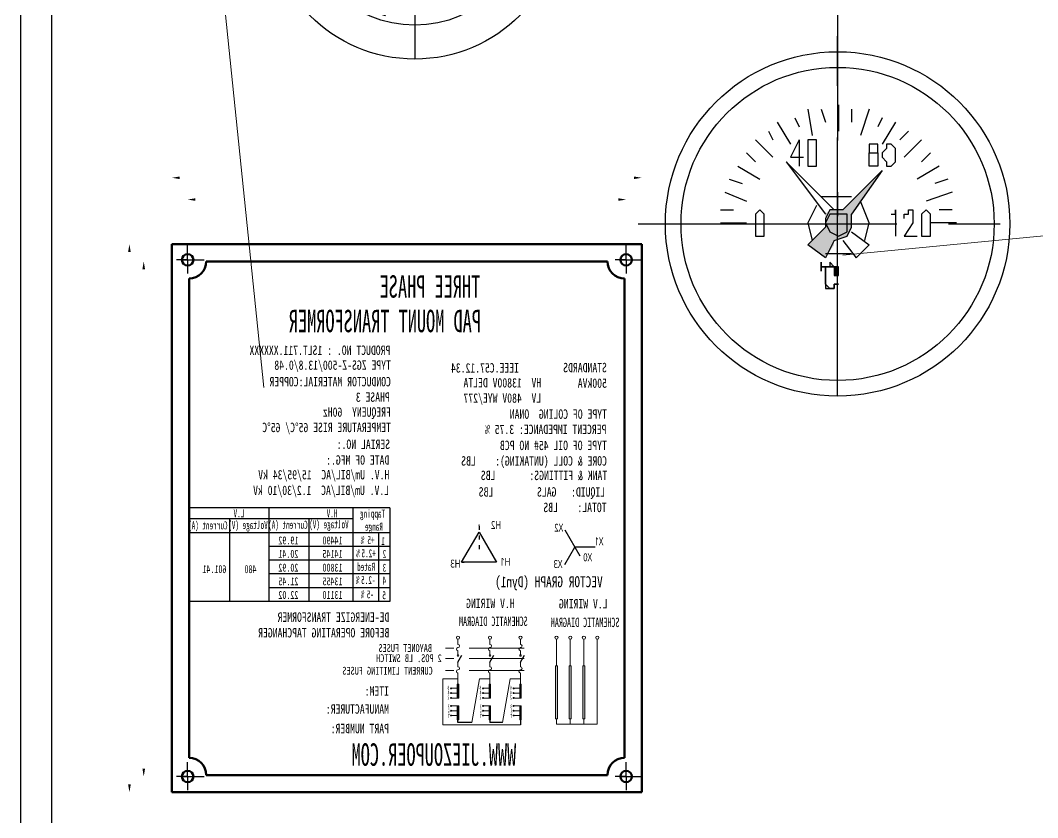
# Model space of a CAD drawing. Header units: millimetres. Extents: x 208456 to 224154, y -159503 to -153953.
# Drawn here: x 218372.3 to 218697.2, y -155585.5 to -155330.8 of the extents above; entities that cross this region are included whole.
import ezdxf
from ezdxf.enums import TextEntityAlignment as Align

# ---------------------------------------------------------------- set-up
doc = ezdxf.new("R2010")
doc.units = ezdxf.units.MM
doc.header["$LTSCALE"] = 13
for name, pattern in [('2 虚线', [5.75, 4.5, -1.25]), ('ACAD_ISO03W100', [1.18, 0.47, -0.71]), ('ACAD_ISO04W100', [30, 24, -3, 0, -3]), ('CENTER', [50.8, 31.75, -6.35, 6.35, -6.35]), ('CENTERX2', [101.6, 63.5, -12.7, 12.7, -12.7]), ('HIDDEN', [9.525, 6.35, -3.175])]:
    doc.linetypes.add(name, pattern=pattern)
doc.layers.get('0').update_dxf_attribs({"color": 1, "linetype": 'CENTER'})
for name, color, linetype in [('1', 4, 'Continuous'), ('2', 3, 'Continuous'), ('2细线层', 4, 'Continuous'), ('4', 2, 'HIDDEN'), ('HYJ1', 6, 'ACAD_ISO04W100'), ('HYJ3', 4, 'Continuous'), ('粗实线', 4, 'Continuous')]:
    doc.layers.add(name, color=color, linetype=linetype)
for name, color, linetype, lineweight in [('2-0.13', 3, 'Continuous', 13), ('标注、文本', 3, 'Continuous', 25), ('铁心', 3, 'Continuous', 0)]:
    doc.layers.add(name, color=color, linetype=linetype, lineweight=lineweight)
doc.styles.add('11', font='')
doc.styles.add('Note Text (ANSI)', font='arial.ttf')
doc.styles.get("Standard").update_dxf_attribs({"font": 'gbenor.shx', "bigfont": 'gbcbig.shx'})
doc.styles.add('宋体', font='', dxfattribs={"width": 0.6})
doc.styles.get('11').set_extended_font_data('FangSong_GB2312')
doc.styles.get('宋体').set_extended_font_data('Microsoft YaHei')
doc.dimstyles.new('1$0', dxfattribs={"dimtxt": 3.5, "dimasz": 2.5, "dimexe": 1.5, "dimexo": 0, "dimgap": 0.5, "dimtad": 1, "dimtoh": 1, "dimdec": 1, "dimtxsty": 'Standard', "dimcen": 2.5, "dimclrd": 3, "dimclre": 3, "dimclrt": 3, "dimadec": 1, "dimazin": 0, "dimtfac": 1, "dimtdec": 1, "dimtmove": 0, "dimatfit": 2, "dimfxl": 1.5, "dimarcsym": 0})

# ---------------------------------------------------------------- blocks, each defined once
blk = doc.blocks.new('fgffg')
blk.add_hatch(color=256).paths.add_polyline_path([(26283.31, -83546.9, -0.054749), (26292.71, -83543.48), (26285.61, -83523.98, 0.757864), (26285.61, -83651.96), (26292.71, -83632.46, -0.054749), (26283.31, -83629.04), (26277.93, -83643.83, -0.201943), (26245.7, -83608.66), (26260.9, -83604.58, -0.054749), (26258.31, -83594.93), (26243.11, -83599, -0.342707), (26277.93, -83532.12)])
for p, q in [((26292.71, -83543.48), (26285.61, -83523.98)), ((26283.31, -83546.9), (26277.93, -83532.12)), ((26258.31, -83594.93), (26243.11, -83599)), ((26260.9, -83604.58), (26245.7, -83608.66)), ((26283.31, -83629.04), (26277.93, -83643.83)), ((26292.71, -83632.46), (26285.61, -83651.96))]:
    blk.add_line(p, q)
for radius, start, end in [(66.46, 105.68564, 254.31436), (61.46, 114.66607, 190.33393), (45.8, 103.73251, 116.26749), (45.8, 188.73251, 201.26749), (61.46, 199.66607, 245.33393), (45.8, 243.73251, 256.26749)]:
    blk.add_arc((26303.58, -83587.97), radius, start, end)
blk = doc.blocks.new('A$C6F763E90')
at = {"layer": '1', "color": 1, "linetype": 'CENTERX2', "lineweight": -3, "ltscale": 0.1}
for p, q in [((90.55, 181.1), (90.55, 0)), ((48.82, 132.28), (60.44, 120.66)), ((132.28, 132.28), (120.66, 120.66)), ((0, 90.55), (181.1, 90.55)), ((48.82, 48.82), (60.44, 60.44)), ((132.28, 48.82), (120.66, 60.44))]:
    blk.add_line(p, q, dxfattribs=at)
blk.add_circle((90.55, 90.55), 50.8, dxfattribs=at)
at = {"layer": '2细线层'}
for centre, radius in [((90.55, 90.55), 90.55), ((90.55, 90.55), 69.85), ((54.63, 126.47), 6.5), ((126.47, 126.47), 6.5), ((90.55, 90.55), 21.1), ((54.63, 54.63), 6.5), ((126.47, 54.63), 6.5)]:
    blk.add_circle(centre, radius, dxfattribs=at)
blk.add_blockref('fgffg', (-26213.03, 83678.52), dxfattribs=at)
at = {"layer": '2细线层', "style": 'Note Text (ANSI)'}
for s, p in [('MAX', (64.32, 121.01)), ('+20%%DC', (46.49, 67.91)), ('MIN', (70.94, 50.41))]:
    blk.add_text(s, height=10, dxfattribs=at).set_placement(p)
blk = doc.blocks.new('*D1239')
at = {"layer": '2', "color": 3, "lineweight": -2, "transparency": 16777216}
for p, q in [((129395.74, -167911.12), (129406.39, -167911.12)), ((129404.89, -168073.13), (129404.89, -167913.62)), ((129394.04, -168075.63), (129406.39, -168075.63))]:
    blk.add_line(p, q, dxfattribs=at)
at = {"layer": '2', "color": 3, "transparency": 16777216}
for points in [[(129404.47, -167913.62), (129405.3, -167913.62), (129404.89, -167911.12)], [(129404.47, -168073.13), (129405.3, -168073.13), (129404.89, -168075.63)]]:
    blk.add_solid(points, dxfattribs=at)
at = {"layer": 'Defpoints', "color": 0, "transparency": 16777216}
for p in [(129395.74, -167911.12), (129404.89, -167911.12), (129394.04, -168075.63)]:
    blk.add_point(p, dxfattribs=at)
at = {"layer": '2', "color": 3, "transparency": 16777216, "insert": (129402.64, -167993.38), "char_height": 3.5, "attachment_point": 5, "rotation": 90}
blk.add_mtext('160', dxfattribs=at)
blk = doc.blocks.new('*D1242')
at = {"layer": '2', "color": 3, "lineweight": -2, "transparency": 16777216}
for p, q in [((129395.87, -167905.63), (129410.95, -167905.63)), ((129409.45, -167908.13), (129409.45, -168078.14)), ((129395.87, -168080.64), (129410.95, -168080.64))]:
    blk.add_line(p, q, dxfattribs=at)
at = {"layer": '2', "color": 3, "transparency": 16777216}
for points in [[(129409.03, -167908.13), (129409.87, -167908.13), (129409.45, -167905.63)], [(129409.03, -168078.14), (129409.87, -168078.14), (129409.45, -168080.64)]]:
    blk.add_solid(points, dxfattribs=at)
at = {"layer": 'Defpoints', "color": 0, "transparency": 16777216}
for p in [(129395.87, -167905.63), (129395.87, -168080.64), (129409.45, -168080.64)]:
    blk.add_point(p, dxfattribs=at)
at = {"layer": '2', "color": 3, "transparency": 16777216, "insert": (129407.2, -167993.14), "char_height": 3.5, "attachment_point": 5, "rotation": 90}
blk.add_mtext('175', dxfattribs=at)
blk = doc.blocks.new('*D1240')
at = {"layer": '2', "color": 3, "lineweight": -2, "transparency": 16777216}
for p, q in [((129250.87, -167905.99), (129250.87, -167889.89)), ((129390.87, -167905.99), (129390.87, -167889.89)), ((129253.37, -167891.39), (129388.37, -167891.39))]:
    blk.add_line(p, q, dxfattribs=at)
at = {"layer": '2', "color": 3, "transparency": 16777216}
for points in [[(129253.37, -167890.97), (129253.37, -167891.8), (129250.87, -167891.39)], [(129388.37, -167890.97), (129388.37, -167891.8), (129390.87, -167891.39)]]:
    blk.add_solid(points, dxfattribs=at)
at = {"layer": 'Defpoints', "color": 0, "transparency": 16777216}
for p in [(129390.87, -167891.39), (129250.87, -167905.99), (129390.87, -167905.99)]:
    blk.add_point(p, dxfattribs=at)
at = {"layer": '2', "color": 3, "transparency": 16777216, "insert": (129320.87, -167889.14), "char_height": 3.5, "attachment_point": 5}
blk.add_mtext('140', dxfattribs=at)
blk = doc.blocks.new('*D1241')
at = {"layer": '2', "color": 3, "lineweight": -2, "transparency": 16777216}
for p, q in [((129245.88, -167905.63), (129245.88, -167882.93)), ((129395.87, -167905.63), (129395.87, -167882.93)), ((129248.38, -167884.43), (129393.37, -167884.43))]:
    blk.add_line(p, q, dxfattribs=at)
at = {"layer": '2', "color": 3, "transparency": 16777216}
for points in [[(129248.38, -167884.01), (129248.38, -167884.85), (129245.88, -167884.43)], [(129393.37, -167884.01), (129393.37, -167884.85), (129395.87, -167884.43)]]:
    blk.add_solid(points, dxfattribs=at)
at = {"layer": 'Defpoints', "color": 0, "transparency": 16777216}
for p in [(129395.87, -167884.43), (129245.88, -167905.63), (129395.87, -167905.63)]:
    blk.add_point(p, dxfattribs=at)
at = {"layer": '2', "color": 3, "transparency": 16777216, "insert": (129320.87, -167882.18), "char_height": 3.5, "attachment_point": 5}
blk.add_mtext('150', dxfattribs=at)
blk = doc.blocks.new('125456521')
at = {"layer": '铁心'}
h = blk.add_hatch(color=256, dxfattribs=at)
h.dxf.hatch_style = 1
h.paths.add_polyline_path([(129264.03, -168040.25), (129264.65, -168040.25), (129264.65, -168057.23), (129264.03, -168057.23)])
h = blk.add_hatch(color=256, dxfattribs=at)
h.dxf.hatch_style = 1
h.paths.add_polyline_path([(129268.39, -168040.25), (129269.01, -168040.25), (129269.01, -168057.23), (129268.39, -168057.23)])
h = blk.add_hatch(color=256, dxfattribs=at)
h.dxf.hatch_style = 1
h.paths.add_polyline_path([(129272.78, -168040.25), (129273.4, -168040.25), (129273.4, -168057.23), (129272.78, -168057.23)])
h = blk.add_hatch(color=256, dxfattribs=at)
h.dxf.hatch_style = 1
h.paths.add_polyline_path([(129284.83, -168046.11), (129284.36, -168046.11), (129284.83, -168050.57)])
h.paths.add_polyline_path([(129284.36, -168046.11), (129284.83, -168050.57), (129284.36, -168050.57)])
h = blk.add_hatch(color=256, dxfattribs=at)
h.dxf.hatch_style = 1
h.paths.add_polyline_path([(129284.71, -168046.11), (129284.47, -168046.11), (129284.71, -168050.57)])
h.paths.add_polyline_path([(129284.47, -168046.11), (129284.71, -168050.57), (129284.47, -168050.57)])
h = blk.add_hatch(color=256, dxfattribs=at)
h.dxf.hatch_style = 1
h.paths.add_polyline_path([(129294.59, -168046.11), (129294.11, -168046.11), (129294.59, -168050.57)])
h.paths.add_polyline_path([(129294.11, -168046.11), (129294.59, -168050.57), (129294.11, -168050.57)])
h = blk.add_hatch(color=256, dxfattribs=at)
h.dxf.hatch_style = 1
h.paths.add_polyline_path([(129294.47, -168046.11), (129294.23, -168046.11), (129294.47, -168050.57)])
h.paths.add_polyline_path([(129294.23, -168046.11), (129294.47, -168050.57), (129294.23, -168050.57)])
h = blk.add_hatch(color=256, dxfattribs=at)
h.dxf.hatch_style = 1
h.paths.add_polyline_path([(129304.79, -168046.11), (129304.31, -168046.11), (129304.79, -168050.57)])
h.paths.add_polyline_path([(129304.31, -168046.11), (129304.79, -168050.57), (129304.31, -168050.57)])
h = blk.add_hatch(color=256, dxfattribs=at)
h.dxf.hatch_style = 1
h.paths.add_polyline_path([(129304.67, -168046.11), (129304.43, -168046.11), (129304.67, -168050.57)])
h.paths.add_polyline_path([(129304.43, -168046.11), (129304.67, -168050.57), (129304.43, -168050.57)])
h = blk.add_hatch(color=256, dxfattribs=at)
h.dxf.hatch_style = 1
h.paths.add_polyline_path([(129284.83, -168053.06), (129284.36, -168053.06), (129284.83, -168057.53)])
h.paths.add_polyline_path([(129284.36, -168053.06), (129284.83, -168057.53), (129284.36, -168057.53)])
h = blk.add_hatch(color=256, dxfattribs=at)
h.dxf.hatch_style = 1
h.paths.add_polyline_path([(129284.71, -168053.06), (129284.47, -168053.06), (129284.71, -168057.53)])
h.paths.add_polyline_path([(129284.47, -168053.06), (129284.71, -168057.53), (129284.47, -168057.53)])
h = blk.add_hatch(color=256, dxfattribs=at)
h.dxf.hatch_style = 1
h.paths.add_polyline_path([(129294.59, -168053.06), (129294.11, -168053.06), (129294.59, -168057.53)])
h.paths.add_polyline_path([(129294.11, -168053.06), (129294.59, -168057.53), (129294.11, -168057.53)])
h = blk.add_hatch(color=256, dxfattribs=at)
h.dxf.hatch_style = 1
h.paths.add_polyline_path([(129294.47, -168053.06), (129294.23, -168053.06), (129294.47, -168057.53)])
h.paths.add_polyline_path([(129294.23, -168053.06), (129294.47, -168057.53), (129294.23, -168057.53)])
h = blk.add_hatch(color=256, dxfattribs=at)
h.dxf.hatch_style = 1
h.paths.add_polyline_path([(129304.79, -168053.06), (129304.31, -168053.06), (129304.79, -168057.53)])
h.paths.add_polyline_path([(129304.31, -168053.06), (129304.79, -168057.53), (129304.31, -168057.53)])
h = blk.add_hatch(color=256, dxfattribs=at)
h.dxf.hatch_style = 1
h.paths.add_polyline_path([(129304.67, -168053.06), (129304.43, -168053.06), (129304.67, -168057.53)])
h.paths.add_polyline_path([(129304.43, -168053.06), (129304.67, -168057.53), (129304.43, -168057.53)])
at = {"layer": '2'}
for points in [[(129270.42, -167996.81), (129265.61, -168005.15)], [(129260.79, -168002.37), (129267.21, -168002.37)], [(129270.42, -168007.93), (129267.21, -168002.37)]]:
    blk.add_lwpolyline(points, dxfattribs=at)
for points in [[(129270.42, -167996.81, 0, 0.385, 0), (129270.04, -167997.48, 0.385, 0.385, 0)], [(129297.82, -167994.86, 0, 0.385, 0), (129297.82, -167995.63, 0.385, 0.385, 0)], [(129297.82, -167997.59, 0, 0.385, 0), (129298.21, -167998.26, 0.385, 0.385, 0)], [(129260.79, -168002.37, 0, 0.385, 0), (129261.56, -168002.37, 0.385, 0.385, 0)], [(129292.26, -168007.22, 0, 0.385, 0), (129292.65, -168006.56, 0.385, 0.385, 0)], [(129270.42, -168007.93, 0, 0.385, 0), (129270.04, -168007.26, 0.385, 0.385, 0)]]:
    blk.add_lwpolyline(points, format="xyseb", dxfattribs=at)
at = {"layer": '2', "linetype": 'ACAD_ISO03W100', "ltscale": 0.2}
blk.add_lwpolyline([(129297.82, -167995.63), (129297.82, -168004.01)], dxfattribs=at)
at = {"layer": '2'}
blk.add_lwpolyline([(129297.82, -167997.59), (129292.26, -168007.22), (129303.38, -168007.22)], close=True, dxfattribs=at)
at = {"layer": '2', "linetype": 'Continuous'}
blk.add_lwpolyline([(129303.38, -168007.22), (129302.61, -168007.22)], dxfattribs=at)
at = {"layer": '2-0.13'}
for p, q in [((129366.69, -167993.33), (129379.31, -167993.33)), ((129260.08, -168031.75), (129260.08, -168058.93)), ((129260.08, -168058.93), (129273.09, -168058.93))]:
    blk.add_line(p, q, dxfattribs=at)
for centre, radius in [((129260.08, -168031.26), 0.499), ((129264.34, -168031.26), 0.499), ((129268.7, -168031.26), 0.499), ((129273.09, -168031.26), 0.499), ((129284.59, -168031.26), 0.499), ((129294.35, -168031.26), 0.499), ((129304.55, -168031.26), 0.499), ((129284.59, -168036.98), 0.249), ((129294.35, -168036.98), 0.249), ((129304.55, -168036.98), 0.249)]:
    blk.add_circle(centre, radius, dxfattribs=at)
for centre, start, end in [((129284.59, -168033.94), 90, 270), ((129284.59, -168034.94), 270, 90), ((129294.35, -168033.94), 90, 270), ((129294.35, -168034.94), 270, 90), ((129304.55, -168033.94), 90, 270), ((129304.55, -168034.94), 270, 90), ((129284.59, -168041.08), 90, 270), ((129284.59, -168042.07), 270, 90), ((129294.35, -168041.08), 90, 270), ((129294.35, -168042.07), 270, 90), ((129304.55, -168041.08), 90, 270), ((129304.55, -168042.07), 270, 90)]:
    blk.add_arc(centre, 0.499, start, end, dxfattribs=at)
at = {"layer": 'HYJ1', "color": 1, "linetype": 'CENTERX2'}
for p, q in [((129250.87, -167910.63), (129250.87, -167905.99)), ((129390.87, -167910.63), (129390.87, -167905.99)), ((129250.87, -167910.63), (129245.63, -167910.63)), ((129252.7, -167910.63), (129250.87, -167910.63)), ((129250.87, -167910.63), (129254.37, -167910.63)), ((129250.87, -167910.63), (129250.87, -167915.03)), ((129250.87, -167910.63), (129250.87, -167912.46)), ((129390.87, -167910.63), (129385.63, -167910.63)), ((129392.7, -167910.63), (129390.87, -167910.63)), ((129390.87, -167910.63), (129394.37, -167910.63)), ((129390.87, -167910.63), (129390.87, -167915.03)), ((129390.87, -167910.63), (129390.87, -167912.46)), ((129250.87, -168075.63), (129250.87, -168070.99)), ((129390.87, -168075.63), (129390.87, -168070.99)), ((129250.87, -168075.63), (129245.63, -168075.63)), ((129252.7, -168075.63), (129250.87, -168075.63)), ((129250.87, -168075.63), (129254.37, -168075.63)), ((129250.87, -168075.63), (129250.87, -168080.03)), ((129250.87, -168075.63), (129250.87, -168077.46)), ((129390.87, -168075.63), (129385.63, -168075.63)), ((129392.7, -168075.63), (129390.87, -168075.63)), ((129390.87, -168075.63), (129394.37, -168075.63)), ((129390.87, -168075.63), (129390.87, -168080.03)), ((129390.87, -168075.63), (129390.87, -168077.46))]:
    blk.add_line(p, q, dxfattribs=at)
at = {"layer": 'HYJ3', "linetype": 'ByBlock', "lineweight": 50}
for p, q in [((129395.87, -167905.63), (129245.88, -167905.63)), ((129245.88, -167905.63), (129245.88, -168080.64)), ((129395.87, -168080.64), (129395.87, -167905.63)), ((129384.9, -167911.12), (129256.85, -167911.12)), ((129251.36, -167916.61), (129251.36, -168069.66)), ((129390.39, -168069.66), (129390.39, -167916.61)), ((129256.85, -168075.15), (129384.9, -168075.15)), ((129395.87, -168080.64), (129245.88, -168080.64))]:
    blk.add_line(p, q, dxfattribs=at)
for centre in [(129250.87, -167910.63), (129390.87, -167910.63), (129250.87, -168075.63), (129390.87, -168075.63)]:
    blk.add_circle(centre, 1.83, dxfattribs=at)
for centre, start, end in [((129251.36, -167911.12), 270, 0), ((129390.39, -167911.12), 180, 270), ((129251.36, -168075.15), 0, 90), ((129390.39, -168075.15), 90, 180)]:
    blk.add_arc(centre, 5.49, start, end, dxfattribs=at)
at = {"layer": '标注、文本', "color": 0}
for p, q in [((129326.3, -167989.82), (129326.3, -168019.71)), ((129326.3, -167989.82), (129326.3, -168019.71)), ((129326.3, -167989.82), (129390.39, -167989.82)), ((129338.09, -167989.82), (129338.09, -168019.71)), ((129364.97, -167989.82), (129364.97, -168019.71)), ((129390.39, -167989.82), (129390.39, -168024.09)), ((129338.09, -167993.33), (129361.7, -167993.33)), ((129352.14, -167993.33), (129352.14, -168019.71)), ((129356.09, -167993.33), (129390.39, -167993.33)), ((129377.46, -167993.33), (129377.46, -168019.71)), ((129326.3, -167997.8), (129390.39, -167997.8)), ((129329.92, -167997.8), (129329.92, -168019.71)), ((129326.3, -168002.18), (129364.97, -168002.18)), ((129326.3, -168006.56), (129364.97, -168006.56)), ((129326.3, -168010.95), (129364.97, -168010.95)), ((129326.3, -168015.33), (129364.97, -168015.33)), ((129326.3, -168019.71), (129390.39, -168019.71))]:
    blk.add_line(p, q, dxfattribs=at)
at = {"layer": '标注、文本', "color": 2, "linetype": '2 虚线', "lineweight": 9, "ltscale": 0.3}
for p, q in [((129283.41, -168034.69), (129308.53, -168034.69)), ((129283.41, -168037.99), (129308.53, -168037.99)), ((129283.41, -168041.73), (129308.53, -168041.73))]:
    blk.add_line(p, q, dxfattribs=at)
at = {"layer": '标注、文本'}
for p, q in [((129284.59, -168039.15), (129283.34, -168036.88)), ((129294.35, -168039.15), (129293.1, -168036.88)), ((129304.55, -168039.15), (129303.3, -168036.88)), ((129284.59, -168057.53), (129284.59, -168059.07)), ((129290.36, -168058.39), (129294.35, -168058.39)), ((129294.35, -168057.54), (129294.35, -168058.39)), ((129300.11, -168058.39), (129304.55, -168058.39)), ((129304.55, -168058.39), (129304.55, -168057.53))]:
    blk.add_line(p, q, dxfattribs=at)
at = {"layer": '铁心'}
for p, q in [((129264.34, -168031.75), (129264.34, -168040.25)), ((129268.7, -168031.75), (129268.7, -168040.25)), ((129273.09, -168031.75), (129273.09, -168040.25)), ((129287.93, -168044.41), (129284.59, -168044.41)), ((129290.36, -168058.39), (129287.93, -168044.41)), ((129297.69, -168044.41), (129294.34, -168044.41)), ((129300.11, -168058.39), (129297.69, -168044.41)), ((129304.55, -168044.41), (129309.35, -168044.41)), ((129309.35, -168044.41), (129309.35, -168059.07)), ((129264.34, -168058.93), (129264.34, -168057.23)), ((129268.7, -168058.93), (129268.7, -168057.23)), ((129273.09, -168058.93), (129273.09, -168057.23)), ((129294.35, -168058.39), (129290.36, -168058.39)), ((129304.55, -168058.39), (129300.11, -168058.39))]:
    blk.add_line(p, q, dxfattribs=at)
for points in [[(129284.59, -168033.44), (129284.59, -168031.75)], [(129294.35, -168033.44), (129294.35, -168031.75)], [(129304.55, -168033.44), (129304.55, -168031.75)], [(129284.59, -168036.73), (129284.59, -168035.44)], [(129294.35, -168036.73), (129294.35, -168035.44)], [(129304.55, -168036.73), (129304.55, -168035.44)], [(129284.59, -168040.58), (129284.59, -168039.15)], [(129294.35, -168040.58), (129294.35, -168039.15)], [(129304.55, -168040.58), (129304.55, -168039.15)], [(129284.59, -168046.11), (129284.59, -168042.57)], [(129294.35, -168046.11), (129294.35, -168042.57)], [(129304.55, -168046.11), (129304.55, -168042.57)], [(129284.83, -168046.11), (129284.36, -168046.11), (129284.83, -168050.57), (129284.83, -168046.11)], [(129284.71, -168046.11), (129284.47, -168046.11), (129284.71, -168050.57), (129284.71, -168046.11)], [(129284.59, -168046.11), (129284.59, -168050.57)], [(129284.59, -168047.46), (129286.64, -168047.46)], [(129284.59, -168049), (129286.64, -168049)], [(129294.59, -168046.11), (129294.11, -168046.11), (129294.59, -168050.57), (129294.59, -168046.11)], [(129294.47, -168046.11), (129294.23, -168046.11), (129294.47, -168050.57), (129294.47, -168046.11)], [(129294.35, -168046.11), (129294.35, -168050.57)], [(129294.35, -168047.46), (129296.39, -168047.46)], [(129294.35, -168049), (129296.39, -168049)], [(129304.79, -168046.11), (129304.31, -168046.11), (129304.79, -168050.57), (129304.79, -168046.11)], [(129304.67, -168046.11), (129304.43, -168046.11), (129304.67, -168050.57), (129304.67, -168046.11)], [(129304.55, -168046.11), (129304.55, -168050.57)], [(129304.55, -168047.46), (129306.62, -168047.46)], [(129304.55, -168049), (129306.62, -168049)], [(129284.59, -168050.57), (129286.64, -168050.57)], [(129294.35, -168050.57), (129296.39, -168050.57)], [(129304.55, -168050.57), (129306.62, -168050.57)], [(129284.83, -168053.06), (129284.36, -168053.06), (129284.83, -168057.53), (129284.83, -168053.06)], [(129284.71, -168053.06), (129284.47, -168053.06), (129284.71, -168057.53), (129284.71, -168053.06)], [(129284.59, -168057.53), (129284.59, -168053.06)], [(129284.59, -168053.06), (129286.64, -168053.06)], [(129284.59, -168054.63), (129286.64, -168054.63)], [(129294.59, -168053.06), (129294.11, -168053.06), (129294.59, -168057.53), (129294.59, -168053.06)], [(129294.47, -168053.06), (129294.23, -168053.06), (129294.47, -168057.53), (129294.47, -168053.06)], [(129294.35, -168057.53), (129294.35, -168053.06)], [(129294.35, -168053.06), (129296.39, -168053.06)], [(129294.35, -168054.63), (129296.39, -168054.63)], [(129304.79, -168053.06), (129304.31, -168053.06), (129304.79, -168057.53), (129304.79, -168053.06)], [(129304.67, -168053.06), (129304.43, -168053.06), (129304.67, -168057.53), (129304.67, -168053.06)], [(129304.55, -168057.53), (129304.55, -168053.06)], [(129304.55, -168053.06), (129306.62, -168053.06)], [(129304.55, -168054.63), (129306.62, -168054.63)], [(129284.59, -168056.17), (129286.64, -168056.17)], [(129294.35, -168056.17), (129296.39, -168056.17)], [(129304.55, -168056.17), (129306.62, -168056.17)], [(129309.35, -168059.07), (129309.35, -168059.07), (129284.59, -168059.07)]]:
    blk.add_lwpolyline(points, dxfattribs=at)
for points in [[(129264.65, -168057.23), (129264.03, -168057.23), (129264.03, -168040.25), (129264.65, -168040.25)], [(129269.01, -168057.23), (129268.39, -168057.23), (129268.39, -168040.25), (129269.01, -168040.25)], [(129273.4, -168057.23), (129272.78, -168057.23), (129272.78, -168040.25), (129273.4, -168040.25)], [(129284.36, -168046.11), (129284.83, -168050.57), (129284.36, -168050.57), (129284.36, -168046.11)], [(129284.47, -168046.11), (129284.71, -168050.57), (129284.47, -168050.57), (129284.47, -168046.11)], [(129294.11, -168046.11), (129294.59, -168050.57), (129294.11, -168050.57), (129294.11, -168046.11)], [(129294.23, -168046.11), (129294.47, -168050.57), (129294.23, -168050.57), (129294.23, -168046.11)], [(129304.31, -168046.11), (129304.79, -168050.57), (129304.31, -168050.57), (129304.31, -168046.11)], [(129304.43, -168046.11), (129304.67, -168050.57), (129304.43, -168050.57), (129304.43, -168046.11)], [(129284.36, -168053.06), (129284.83, -168057.53), (129284.36, -168057.53), (129284.36, -168053.06)], [(129284.47, -168053.06), (129284.71, -168057.53), (129284.47, -168057.53), (129284.47, -168053.06)], [(129294.11, -168053.06), (129294.59, -168057.53), (129294.11, -168057.53), (129294.11, -168053.06)], [(129294.23, -168053.06), (129294.47, -168057.53), (129294.23, -168057.53), (129294.23, -168053.06)], [(129304.31, -168053.06), (129304.79, -168057.53), (129304.31, -168057.53), (129304.31, -168053.06)], [(129304.43, -168053.06), (129304.67, -168057.53), (129304.43, -168057.53), (129304.43, -168053.06)]]:
    blk.add_lwpolyline(points, close=True, dxfattribs=at)
for centre in [(129286.79, -168047.47), (129286.79, -168048.97), (129296.52, -168047.47), (129296.52, -168048.97), (129306.75, -168047.47), (129306.75, -168048.97), (129286.79, -168050.53), (129296.52, -168050.53), (129306.75, -168050.53), (129286.79, -168053.07), (129286.79, -168054.64), (129296.52, -168053.07), (129296.52, -168054.64), (129306.75, -168053.07), (129306.75, -168054.64), (129286.79, -168056.14), (129296.52, -168056.14), (129306.75, -168056.14)]:
    blk.add_circle(centre, 0.154, dxfattribs=at)
at = {"layer": '2', "style": '宋体', "width": 0.76}
for s, p in [('X2', (129270.94, -167997.42)), ('H2', (129290.76, -167996.56)), ('X1', (129258.11, -168001.78)), ('X0', (129261.71, -168006.87)), ('X3', (129271.19, -168009.02)), ('H1', (129287.83, -168008.32)), ('H3', (129303.75, -168008.88))]:
    blk.add_text(s, height=2.5, dxfattribs=at).set_placement(p)
at = {"layer": '2-0.13', "style": '11'}
for s, height, width, p in [('PRODUCT NO. : 1SLT.711.XXXXXX', 3, 0.76, (129326.14, -167940.99)), ('STANDARDS', 3, 0.76, (129256.98, -167946.53)), ('IEEE.C57.12.34', 3, 0.76, (129285.08, -167946.62)), ('TYPE ZGS-Z-500/13.8/0.48', 3, 0.76, (129325.96, -167945.74)), ('500kVA', 3, 0.76, (129256.99, -167951.49)), ('CONDUCTOR MATERIAL:COPPER', 3, 0.76, (129325.96, -167951.03)), ('HV  13800V DELTA', 3, 0.76, (129277.97, -167951.39)), ('LV  480V WYE/277', 3, 0.76, (129277.97, -167956.26)), ('PHASE 3', 3, 0.76, (129326.32, -167955.97)), ('FREQUENY  60Hz', 3, 0.76, (129325.96, -167960.74)), ('TYPE OF COLING  ONAN', 3, 0.76, (129256.98, -167961.4)), ('PERCENT IMPEDANCE: 3.75 %%%', 3, 0.76, (129257.14, -167966.25)), ('TEMPERATURE RISE 65°C/ 65°C', 3, 0.76, (129325.96, -167965.65)), ('TYPE OF OIL 45# NO PCB', 3, 0.76, (129257.01, -167971.38)), ('SERIAL NO.:', 3, 0.76, (129326.21, -167971.01)), ('CORE & COLL (UNTAKING):    LBS', 3, 0.76, (129256.98, -167976.34)), ('DATE OF MFG.:', 3, 0.76, (129326.47, -167976.05)), ('H.V. Um/BIL/AC  15/95/34 kV', 3, 0.76, (129326.46, -167980.74)), ('TANK & FITTINGS:       LBS', 3, 0.76, (129256.91, -167980.96)), ('LIQUID:   GALS         LBS', 3, 0.76, (129257.58, -167986.24)), ('L.V. Um/BIL/AC  1.2/30/10 kV', 3, 0.76, (129326.53, -167985.72)), ('TOTAL:    LBS', 3, 0.76, (129257.1, -167991.19)), ('Tapping ', 2.556, 0.55, (129327.78, -167992.95)), ('H.V', 2.556, 0.55, (129343.04, -167992.83)), ('L.V', 2.556, 0.55, (129372.77, -167992.83)), ('Voltage (V)', 2.5558, 0.55, (129339.44, -167996.36)), ('Current (A)', 2.5558, 0.55, (129352.54, -167996.51)), ('Voltage (V)', 2.5558, 0.55, (129365.28, -167996.58)), ('Range', 2.556, 0.55, (129328.49, -167997.12)), ('Current (A)', 2.5558, 0.55, (129378.11, -167996.7)), ('1      ', 2.556, 0.55, (129327.88, -168001.69)), ('+5', 2.556, 0.55, (129331.18, -168001.4)), ('%', 2.56, 0.55, (129334.45, -168001.4)), ('14490', 2.556, 0.7, (129341.41, -168001.49)), ('19.92', 2.556, 0.7, (129355.51, -168001.49)), ('2   ', 2.556, 0.55, (129327.46, -168005.78)), ('+2.5', 2.556, 0.55, (129330.77, -168005.61)), ('%', 2.56, 0.55, (129335.87, -168005.61)), ('14145', 2.556, 0.7, (129341.41, -168005.78)), ('20.41', 2.556, 0.7, (129355.51, -168005.78)), ('3', 2.56, 0.55, (129327.45, -168010.22)), ('Rated', 2.556, 0.55, (129331.02, -168009.94)), ('13800', 2.556, 0.7, (129341.41, -168010.19)), ('20.92', 2.556, 0.7, (129355.51, -168010.19)), ('480', 2.556, 0.7, (129368.88, -168010.66)), ('601.41', 2.556, 0.7, (129378.49, -168010.66)), ('VECTOR GRAPH (Dyn1)', 3.5, 0.76, (129258.33, -168015.17)), ('4', 2.56, 0.55, (129327.46, -168014.34)), ('-2.5', 2.556, 0.55, (129330.88, -168014.14)), ('%', 2.56, 0.55, (129336.02, -168014.14)), ('13455', 2.556, 0.7, (129341.41, -168014.56)), ('21.45', 2.556, 0.7, (129355.51, -168014.56)), ('5', 2.56, 0.55, (129327.56, -168018.98)), ('-5', 2.556, 0.55, (129331.39, -168018.71)), ('%', 2.56, 0.55, (129334.45, -168018.71)), ('13110', 2.556, 0.7, (129341.41, -168018.91)), ('22.02', 2.556, 0.7, (129355.51, -168018.91)), ('L.V WIRING ', 3, 0.76, (129256.79, -168021.96)), ('H.V WIRING ', 3, 0.76, (129286.45, -168021.83)), ('SCHEMATIC DIAGRAM ', 3, 0.55, (129252.96, -168027.9)), ('SCHEMATIC DIAGRAM ', 3, 0.55, (129282.27, -168027.55)), ('DE-ENERGIZE TRANSFORMER', 3, 0.76, (129326.47, -168026.23)), ('BEFORE OPERATING TAPCHANGER', 3, 0.76, (129326.47, -168031.21)), ('2 POS. LB SWITCH', 2.5, 0.67, (129309.72, -168039.08)), ('ITEM:', 3, 0.76, (129326.58, -168049.81)), ('MANUFACTURER:', 3, 0.76, (129326.58, -168055.56)), ('PART NUMBER:', 3, 0.76, (129326.58, -168061.8))]:
    blk.add_text(s, height=height, dxfattribs=dict(at, width=width)).set_placement(p)
at = {"layer": '2-0.13', "style": '11', "width": 0.67}
for s, p in [('BAYONET FUSES', (129329.89, -168035.85)), ('CURRENT LIMITING FUSES', (129341.44, -168043.1))]:
    blk.add_text(s, height=2.5, dxfattribs=at).set_placement(p, align=Align.RIGHT)
at = {"layer": '4', "color": 4, "style": '11', "width": 0.6}
for s, p in [('THREE PHASE ', (129297.42, -167922.7)), (' PAD MOUNT TRANSFORMER', (129294.29, -167933.74)), ('WWW.JIEZOUPOER.COM', (129285.94, -168072.18))]:
    blk.add_text(s, height=7.1563, dxfattribs=at).set_placement(p)
at = {"layer": '铁心', "style": '11', "width": 0.55}
for s, p in [('4', (129287.31, -168049.45)), ('6', (129287.36, -168047.87)), ('4', (129297.05, -168049.45)), ('6', (129297.09, -168047.87)), ('4', (129307.27, -168049.45)), ('6', (129307.32, -168047.87)), ('2', (129287.37, -168050.95)), ('2', (129297.11, -168050.95)), ('2', (129307.33, -168050.95)), ('5', (129287.19, -168055.44)), ('3', (129287.24, -168053.86)), ('5', (129296.93, -168055.44)), ('3', (129296.97, -168053.86)), ('5', (129307.15, -168055.44)), ('3', (129307.2, -168053.86)), ('7', (129287.22, -168056.91)), ('7', (129296.95, -168056.91)), ('7', (129307.17, -168056.91))]:
    blk.add_text(s, height=1.25, dxfattribs=at).set_placement(p)
at = {"layer": '2'}
for base, p1, p2, picture, middle in [((129395.87, -167884.43), (129245.88, -167905.63), (129395.87, -167905.63), '*D1241', (129320.87, -167882.18)), ((129390.87, -167891.39), (129250.87, -167905.99), (129390.87, -167905.99), '*D1240', (129320.87, -167889.14))]:
    dim = blk.add_linear_dim(base=base, p1=p1, p2=p2, dimstyle='1$0', dxfattribs=at)
    dim.commit()
    dim.dimension.update_dxf_attribs({"geometry": picture, "text_midpoint": middle})
for base, p1, p2, text, picture, middle in [((129409.45, -168080.64), (129395.87, -167905.63), (129395.87, -168080.64), '175', '*D1242', (129407.2, -167993.14)), ((129404.89, -167911.12), (129394.04, -168075.63), (129395.74, -167911.12), '160', '*D1239', (129402.64, -167993.38))]:
    dim = blk.add_linear_dim(base=base, p1=p1, p2=p2, angle=90, text=text, dimstyle='1$0', dxfattribs=at)
    dim.commit()
    dim.dimension.update_dxf_attribs({"geometry": picture, "text_midpoint": middle})

msp = doc.modelspace()

# ---------------------------------------------------------------- hatches: boundary and pattern name
at = {"layer": '粗实线', "lineweight": 30}
h = msp.add_hatch(color=256, dxfattribs=at)
h.dxf.hatch_style = 2
h.paths.add_polyline_path([(218647.544, -155378.774), (218634.971, -155391.347), (218639.162, -155391.347)])
h = msp.add_hatch(color=256, dxfattribs=at)
h.dxf.hatch_style = 2
h.paths.add_polyline_path([(218630.78, -155391.347), (218629.383, -155392.744), (218637.765, -155392.744)])
h = msp.add_hatch(color=256, dxfattribs=at)
h.dxf.hatch_style = 2
h.paths.add_polyline_path([(218629.383, -155392.744), (218629.383, -155394.141), (218637.765, -155394.141)])
h = msp.add_hatch(color=256, dxfattribs=at)
h.dxf.hatch_style = 2
h.paths.add_polyline_path([(218629.383, -155392.744), (218637.765, -155392.744), (218637.765, -155394.141)])
h = msp.add_hatch(color=256, dxfattribs=at)
h.dxf.hatch_style = 2
h.paths.add_polyline_path([(218630.78, -155391.347), (218639.162, -155391.347), (218637.765, -155392.744)])
h = msp.add_hatch(color=256, dxfattribs=at)
h.dxf.hatch_style = 2
h.paths.add_polyline_path([(218629.383, -155396.935), (218626.589, -155399.729), (218636.368, -155399.729)])
h = msp.add_hatch(color=256, dxfattribs=at)
h.dxf.hatch_style = 2
h.paths.add_polyline_path([(218629.383, -155394.141), (218629.383, -155396.935), (218637.765, -155396.935)])
h = msp.add_hatch(color=256, dxfattribs=at)
h.dxf.hatch_style = 2
h.paths.add_polyline_path([(218629.383, -155394.141), (218637.765, -155394.141), (218637.765, -155396.935)])
h = msp.add_hatch(color=256, dxfattribs=at)
h.dxf.hatch_style = 2
h.paths.add_polyline_path([(218629.383, -155396.935), (218637.765, -155396.935), (218636.368, -155399.729)])
h = msp.add_hatch(color=256, dxfattribs=at)
h.dxf.hatch_style = 2
h.paths.add_polyline_path([(218626.589, -155399.729), (218625.192, -155401.126), (218632.177, -155401.126)])
h = msp.add_hatch(color=256, dxfattribs=at)
h.dxf.hatch_style = 2
h.paths.add_polyline_path([(218626.589, -155399.729), (218636.368, -155399.729), (218632.177, -155401.126)])
h = msp.add_hatch(color=256, dxfattribs=at)
h.dxf.hatch_style = 2
h.paths.add_polyline_path([(218625.192, -155401.126), (218623.795, -155402.523), (218632.177, -155402.523)])
h = msp.add_hatch(color=256, dxfattribs=at)
h.dxf.hatch_style = 2
h.paths.add_polyline_path([(218623.795, -155402.523), (218632.177, -155402.523), (218629.383, -155406.714)])
h = msp.add_hatch(color=256, dxfattribs=at)
h.dxf.hatch_style = 2
h.paths.add_polyline_path([(218625.192, -155401.126), (218632.177, -155401.126), (218632.177, -155402.523)])
h = msp.add_hatch(color=256, dxfattribs=at)
h.dxf.hatch_style = 2
h.paths.add_polyline_path([(218627.986, -155409.508), (218627.986, -155410.905), (218627.986, -155409.508), (218629.383, -155409.508)])
h = msp.add_hatch(color=256, dxfattribs=at)
h.dxf.hatch_style = 2
h.paths.add_polyline_path([(218630.78, -155408.111), (218630.78, -155409.508), (218629.383, -155409.508), (218629.383, -155410.905), (218629.383, -155412.302), (218629.383, -155413.699), (218629.383, -155415.096), (218629.383, -155416.493), (218630.78, -155416.493), (218632.177, -155416.493), (218630.78, -155416.493), (218629.383, -155415.096), (218629.383, -155413.699), (218629.383, -155412.302), (218629.383, -155410.905), (218629.383, -155409.508), (218630.78, -155409.508), (218632.177, -155409.508)])
h = msp.add_hatch(color=256, dxfattribs=at)
h.dxf.hatch_style = 2
h.paths.add_polyline_path([(218633.574, -155409.508), (218632.177, -155409.508), (218632.177, -155410.905), (218632.177, -155412.302), (218633.574, -155412.302)])
h = msp.add_hatch(color=256, dxfattribs=at)
h.dxf.hatch_style = 2
h.paths.add_polyline_path([(218633.574, -155415.096), (218632.177, -155415.096), (218632.177, -155416.493), (218630.78, -155416.493), (218632.177, -155416.493), (218632.177, -155415.096)])

# ---------------------------------------------------------------- linework, layer by layer
at = {"layer": '1', "color": 1, "linetype": 'CENTERX2', "lineweight": -3, "ltscale": 0.1}
for p, q in [((218633.278, -155154.564), (218633.278, -155393.355)), ((218633.278, -155450.845), (218633.278, -155335.865)), ((218569.642, -155395.855), (218691.285, -155395.855))]:
    msp.add_line(p, q, dxfattribs=at)
at = {"layer": '标注、文本'}
for p, q in [((218372.326, -155012.713), (218372.326, -156540.74)), ((218382.326, -155012.713), (218382.326, -156540.74))]:
    msp.add_line(p, q, dxfattribs=at)
at = {"layer": '标注、文本', "color": 4, "lineweight": 30}
for radius in [55, 50]:
    msp.add_circle((218633.278, -155395.855), radius, dxfattribs=at)
at = {"layer": '粗实线', "lineweight": 30}
for points in [[(218621.001, -155368.995), (218618.207, -155374.583), (218622.398, -155374.583)], [(218621.001, -155368.995), (218621.001, -155377.377)], [(218632.177, -155391.347), (218616.81, -155375.98), (218629.383, -155392.744)], [(218634.971, -155391.347), (218647.544, -155378.774), (218637.765, -155392.744)], [(218637.765, -155387.156), (218627.986, -155387.156)], [(218626.589, -155389.95), (218623.795, -155395.538), (218625.192, -155401.126)], [(218641.956, -155401.126), (218643.353, -155395.538), (218640.559, -155388.553)], [(218634.971, -155391.347), (218630.78, -155391.347), (218629.383, -155394.141), (218629.383, -155396.935)], [(218632.177, -155401.126), (218636.368, -155399.729), (218637.765, -155396.935), (218637.765, -155392.744)], [(218650.338, -155392.744), (218651.735, -155392.744), (218651.735, -155391.347), (218651.735, -155399.729)], [(218654.529, -155394.141), (218654.529, -155392.744), (218655.926, -155392.744), (218655.926, -155391.347), (218657.323, -155391.347), (218657.323, -155392.744), (218657.323, -155394.141), (218657.323, -155395.538), (218654.529, -155399.729), (218658.72, -155399.729)], [(218629.383, -155406.714), (218623.795, -155402.523)], [(218629.383, -155405.317), (218637.765, -155405.317)]]:
    msp.add_lwpolyline(points, dxfattribs=at)
for points in [[(218625.192, -155368.995), (218623.795, -155368.995), (218623.795, -155370.392), (218623.795, -155373.186), (218623.795, -155375.98), (218623.795, -155377.377), (218625.192, -155377.377), (218626.589, -155377.377), (218626.589, -155375.98), (218626.589, -155373.186), (218626.589, -155370.392), (218626.589, -155368.995)], [(218644.75, -155370.392), (218643.353, -155370.392), (218643.353, -155371.789), (218643.353, -155373.186), (218644.75, -155373.186), (218646.147, -155373.186), (218646.147, -155374.583), (218646.147, -155375.98), (218646.147, -155377.377), (218644.75, -155377.377), (218643.353, -155377.377), (218643.353, -155375.98), (218643.353, -155374.583), (218643.353, -155373.186), (218644.75, -155373.186), (218646.147, -155373.186), (218646.147, -155371.789), (218646.147, -155370.392)], [(218648.941, -155370.392), (218648.941, -155371.789), (218647.544, -155373.186), (218647.544, -155374.583), (218648.941, -155375.98), (218648.941, -155377.377), (218650.338, -155377.377), (218651.735, -155375.98), (218651.735, -155374.583), (218651.735, -155373.186), (218651.735, -155371.789), (218650.338, -155370.392)], [(218608.428, -155391.347), (218607.031, -155392.744), (218607.031, -155395.538), (218607.031, -155398.332), (218607.031, -155399.729), (218608.428, -155399.729), (218609.825, -155399.729), (218609.825, -155398.332), (218609.825, -155395.538), (218609.825, -155392.744)], [(218636.368, -155395.538), (218636.368, -155392.744), (218633.574, -155392.744), (218630.78, -155392.744), (218629.383, -155395.538), (218630.78, -155398.332), (218633.574, -155399.729), (218636.368, -155398.332)], [(218661.514, -155391.347), (218660.117, -155392.744), (218660.117, -155395.538), (218660.117, -155396.935), (218660.117, -155398.332), (218660.117, -155399.729), (218661.514, -155399.729), (218662.911, -155399.729), (218662.911, -155398.332), (218662.911, -155396.935), (218662.911, -155395.538), (218662.911, -155392.744)], [(218627.986, -155408.111), (218627.986, -155409.508), (218627.986, -155410.905), (218627.986, -155409.508)], [(218627.986, -155409.508), (218627.986, -155410.905), (218627.986, -155409.508), (218629.383, -155409.508)], [(218630.78, -155408.111), (218630.78, -155409.508), (218629.383, -155409.508), (218629.383, -155410.905), (218629.383, -155412.302), (218629.383, -155413.699), (218629.383, -155415.096), (218629.383, -155416.493), (218630.78, -155416.493), (218632.177, -155416.493), (218630.78, -155416.493), (218629.383, -155415.096), (218629.383, -155413.699), (218629.383, -155412.302), (218629.383, -155410.905), (218629.383, -155409.508), (218630.78, -155409.508), (218632.177, -155409.508)], [(218632.177, -155409.508), (218630.78, -155409.508)], [(218633.574, -155409.508), (218632.177, -155409.508), (218632.177, -155410.905), (218632.177, -155412.302), (218633.574, -155412.302)], [(218633.574, -155415.096), (218632.177, -155415.096), (218632.177, -155416.493), (218630.78, -155416.493), (218632.177, -155416.493), (218632.177, -155415.096)]]:
    msp.add_lwpolyline(points, close=True, dxfattribs=at)
for points in [[(218633.574, -155357.819), (218633.574, -155357.819), (218633.574, -155366.201), (218633.574, -155366.201)], [(218623.795, -155359.216), (218623.795, -155359.216), (218625.192, -155367.598), (218625.192, -155367.598)], [(218627.986, -155359.216), (218627.986, -155359.216), (218629.383, -155363.407), (218629.383, -155363.407)], [(218637.765, -155359.216), (218637.765, -155359.216), (218637.765, -155363.407), (218637.765, -155363.407)], [(218643.353, -155359.216), (218643.353, -155359.216), (218640.559, -155367.598), (218640.559, -155367.598)], [(218614.016, -155363.407), (218614.016, -155363.407), (218618.207, -155370.392), (218618.207, -155370.392)], [(218619.604, -155362.01), (218619.604, -155362.01), (218621.001, -155364.804), (218621.001, -155364.804)], [(218647.544, -155362.01), (218647.544, -155362.01), (218646.147, -155364.804), (218646.147, -155364.804)], [(218651.735, -155363.407), (218651.735, -155363.407), (218647.544, -155370.392), (218647.544, -155370.392)], [(218611.222, -155366.201), (218611.222, -155366.201), (218612.619, -155368.995), (218612.619, -155368.995)], [(218655.926, -155366.201), (218655.926, -155366.201), (218653.132, -155368.995), (218653.132, -155368.995)], [(218607.031, -155368.995), (218607.031, -155368.995), (218612.619, -155374.583), (218612.619, -155374.583)], [(218660.117, -155368.995), (218660.117, -155368.995), (218654.529, -155374.583), (218654.529, -155374.583)], [(218604.237, -155373.186), (218604.237, -155373.186), (218607.031, -155375.98), (218607.031, -155375.98)], [(218662.911, -155373.186), (218662.911, -155373.186), (218660.117, -155375.98), (218660.117, -155375.98)], [(218601.443, -155377.377), (218601.443, -155377.377), (218608.428, -155381.568), (218608.428, -155381.568)], [(218665.705, -155377.377), (218665.705, -155377.377), (218658.72, -155381.568), (218658.72, -155381.568)], [(218598.649, -155381.568), (218598.649, -155381.568), (218602.84, -155382.965), (218602.84, -155382.965)], [(218668.499, -155381.568), (218668.499, -155381.568), (218664.308, -155382.965), (218664.308, -155382.965)], [(218597.252, -155385.759), (218597.252, -155385.759), (218604.237, -155388.553), (218604.237, -155388.553)], [(218669.896, -155385.759), (218669.896, -155385.759), (218661.514, -155388.553), (218661.514, -155388.553)], [(218595.855, -155391.347), (218595.855, -155391.347), (218600.046, -155391.347), (218600.046, -155391.347)], [(218669.896, -155391.347), (218669.896, -155391.347), (218665.705, -155391.347), (218665.705, -155391.347)], [(218595.855, -155395.538), (218595.855, -155395.538), (218602.84, -155395.538), (218602.84, -155395.538)], [(218595.855, -155395.538), (218595.855, -155395.538), (218604.237, -155395.538), (218604.237, -155395.538)], [(218629.383, -155396.935), (218629.383, -155396.935), (218623.795, -155402.523), (218623.795, -155402.523)], [(218671.293, -155395.538), (218671.293, -155395.538), (218662.911, -155395.538), (218662.911, -155395.538)], [(218671.293, -155395.538), (218671.293, -155395.538), (218664.308, -155395.538), (218664.308, -155395.538)], [(218637.765, -155398.332), (218637.765, -155398.332), (218643.353, -155402.523), (218643.353, -155402.523)], [(218632.177, -155401.126), (218632.177, -155401.126), (218629.383, -155406.714), (218629.383, -155406.714)], [(218634.971, -155401.126), (218634.971, -155401.126), (218639.162, -155406.714), (218639.162, -155406.714)], [(218643.353, -155402.523), (218643.353, -155402.523), (218639.162, -155406.714), (218639.162, -155406.714)]]:
    msp.add_open_spline(points, degree=3, dxfattribs=at)
at = {"layer": '铁心'}
for points in [[(218450.033, -155448.054), (218384.235, -154807.442), (218384.235, -154807.442)], [(218634.971, -155405.798), (219286.733, -155343.188), (219286.733, -155343.188)]]:
    msp.add_lwpolyline(points, dxfattribs=at)

# ---------------------------------------------------------------- block references
at = {"layer": '标注、文本', "xscale": 0.5232026504706592, "yscale": 0.5232026504706592, "zscale": 0.5232026504695411}
msp.add_blockref('A$C6F763E90', (218450.888, -155343.214), dxfattribs=at)
at = {"layer": '标注、文本', "xscale": -1}
msp.add_blockref('125456521', (347816.607, 12503.31), dxfattribs=at)

doc.saveas('drawing.dxf')
